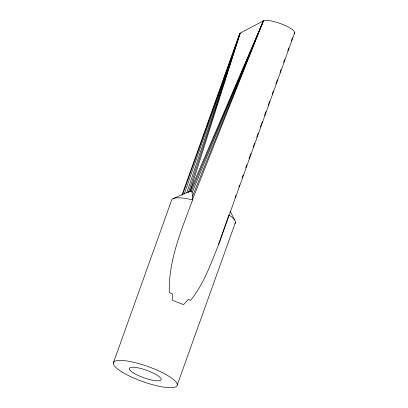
<?xml version="1.0" encoding="UTF-8"?>
<svg xmlns="http://www.w3.org/2000/svg" width="408" height="408" viewBox="0 0 408 408"><rect width="100%" height="100%" fill="white"/><g stroke="black" fill="none" stroke-linecap="round" stroke-linejoin="round"><path stroke-width="0.61" d="M294.683 32.691L218.622 244.514C210.885 263.879 203.755 284.06 190.47 300.436L188.404 299.299L183.585 304.623L172.594 300.395L172.237 293.643L169.274 292.725C168.356 260.355 181.58 229.811 192.591 199.951L192.122 192.403L191.286 191.082L263.41 20.823A16.922 3.978 19.7 0 1 283.356 24.715A16.922 3.978 19.7 0 1 294.005 33.548M189.215 191.923L190.077 191.204L240.159 33.155L263.41 20.823L192.484 199.558M188.353 192.637L240.159 33.155L182.519 194.769M186.787 192.744L240.159 33.155L184.212 194.106M218.622 244.514L228.883 214.985L231.693 216.959A33.844 7.956 19.7 0 1 235.023 223.426M181.891 195.325L239.476 34.012M113.317 363.018L171.528 200.44A33.844 7.956 19.7 0 1 188.43 198.966L192.591 199.951M177.225 385.045L235.436 222.467M235.197 197.171L235.844 195.371M238.859 186.981L239.506 185.186M242.092 177.99L243.168 174.996M245.754 167.805L246.83 164.806M248.982 158.814L250.925 153.418M253.077 147.426L254.587 143.228M256.739 137.236L258.249 133.039M260.401 127.046L262.339 121.65M264.491 115.658L266.001 111.466M268.153 105.468L269.663 101.276M272.248 94.08L273.324 91.086M275.91 83.895L277.415 79.698M280 72.507L281.076 69.508M283.662 62.317L284.738 59.318M287.757 50.929L288.833 47.93M291.419 40.739L292.495 37.74M192.571 196.039L263.41 20.823L190.077 191.204L172.89 198.727M192.122 192.403L263.41 20.823M190.077 191.204L191.286 191.082M230.331 211.543L234.626 220.004M239.624 34.797A16.922 3.978 19.7 0 1 240.159 33.155M121.921 371.943A33.844 7.956 19.7 0 0 175.863 386.759A33.844 7.956 19.7 0 0 138.031 363.395A33.844 7.956 19.7 0 0 121.921 371.943M133.595 372.989A16.922 3.978 19.7 0 0 160.568 380.394A16.922 3.978 19.7 0 0 141.653 368.715A16.922 3.978 19.7 0 0 133.595 372.989"/></g></svg>
